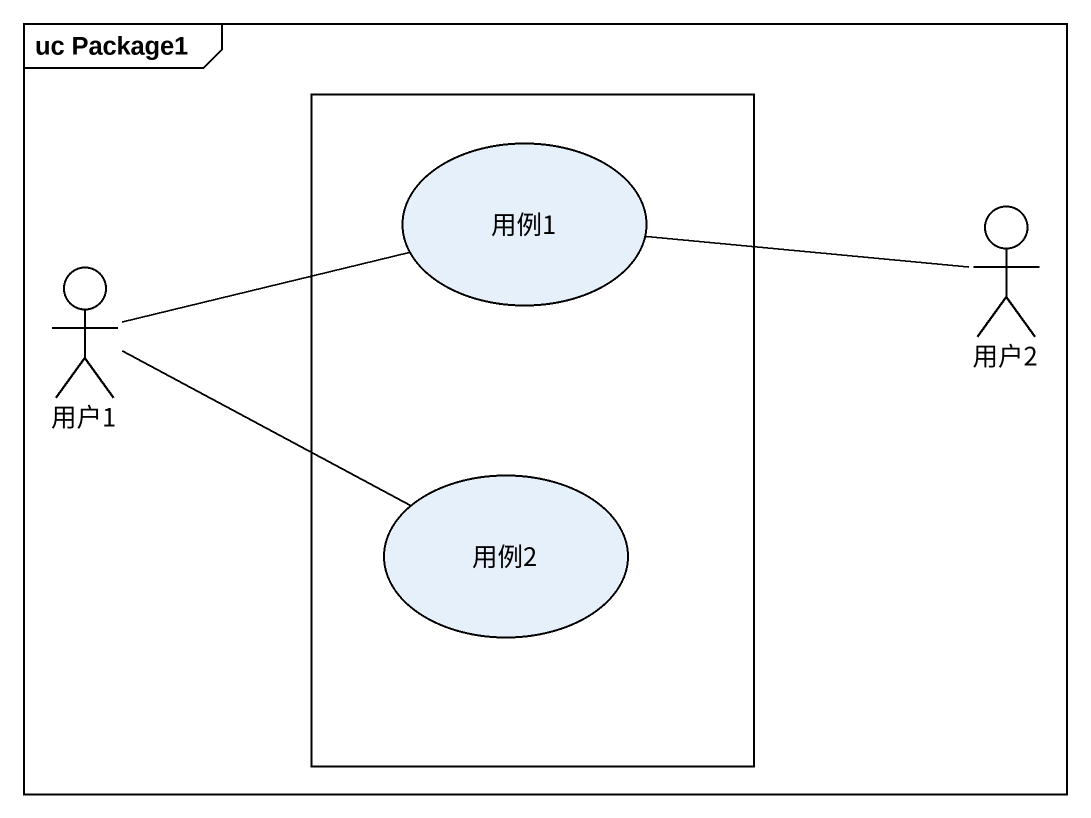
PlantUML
@startuml
mainframe uc Package1
rectangle " " as rectangle1 {
  usecase 用例1
  usecase 用例2
}
actor 用户1
actor 用户2
用例1 -right- 用户2
用户1 -right- 用例1
用户1 -right- 用例2
@enduml
